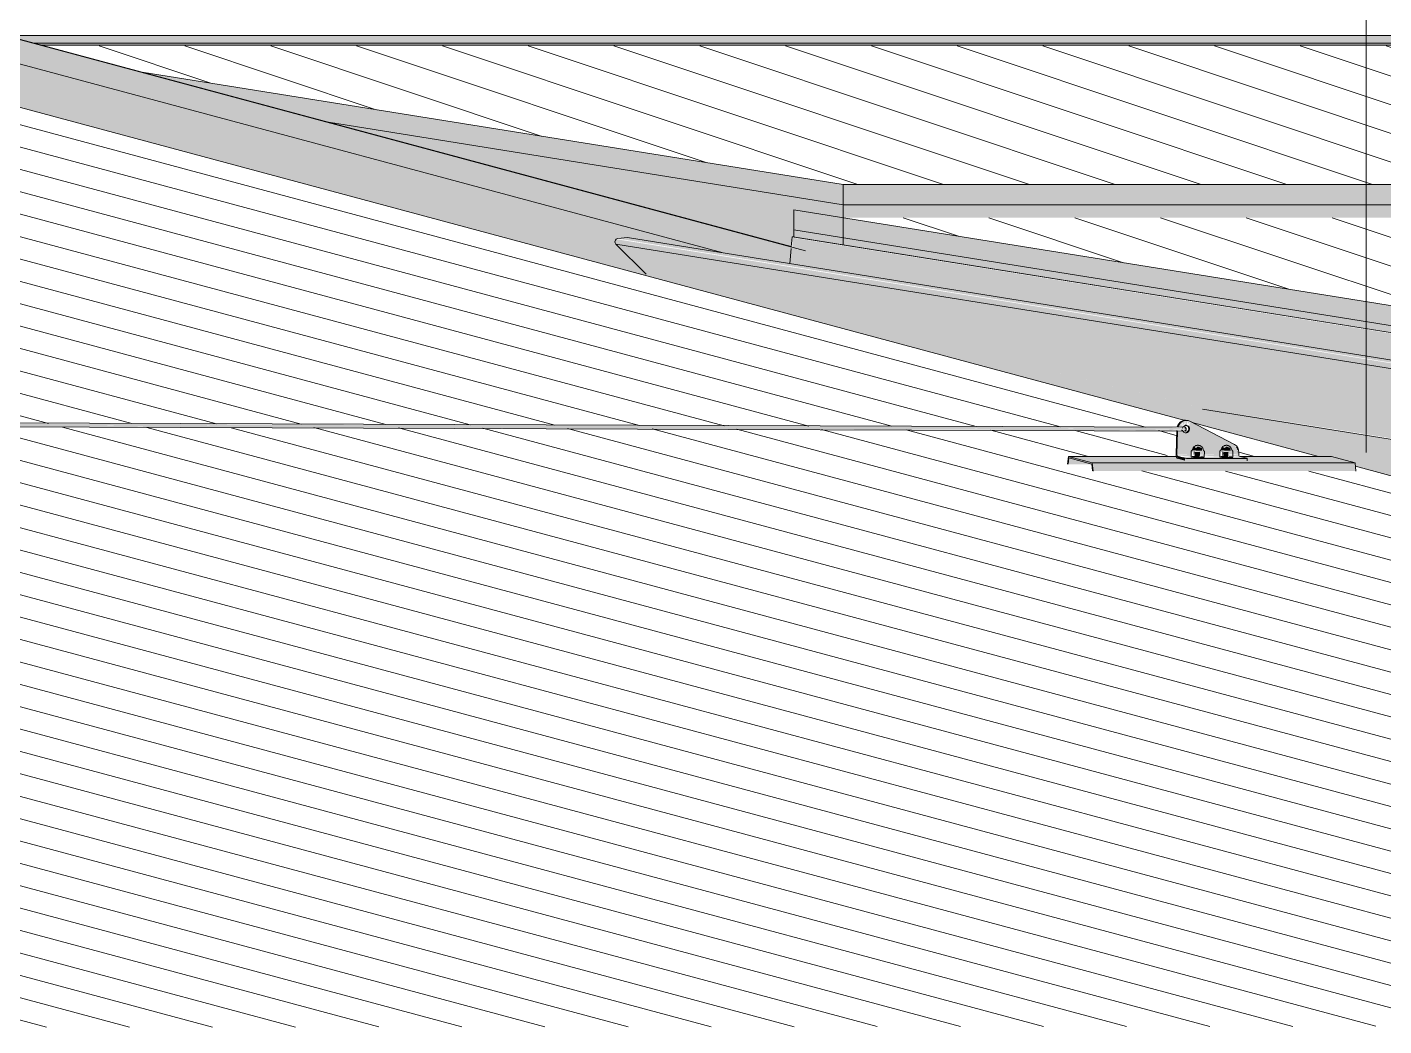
# Model space of a CAD drawing. Header units: metres. Extents: x -2362 to -2010, y -1 to 30.
# Drawn here: x -2347.519 to -2344.824, y 15.786 to 17.77 of the extents above; entities that cross this region are included whole.
import ezdxf

# ---------------------------------------------------------------- set-up
doc = ezdxf.new("R2010")
doc.units = ezdxf.units.M
for name, color, linetype, lineweight in [('A-ANNO-IDEN', 131, 'Continuous', 5), ('A-GENM', 13, 'Continuous', 5), ('A-ROOF', 132, 'Continuous', 5), ('A-ROOF-PATT', 132, 'Continuous', 5), ('Q-SPCQ', 91, 'Continuous', 5)]:
    doc.layers.add(name, color=color, linetype=linetype, lineweight=lineweight)

# ---------------------------------------------------------------- blocks, each defined once
blk = doc.blocks.new('Static Line_Sayfa_Metal Deck_Pan Mount - Up to 15 _ pitch - Max 2 Users-1845874-SOUTH EAST - PART B')
at = {"layer": 'Q-SPCQ'}
h = blk.add_hatch(color=256, dxfattribs=at)
h.paths.add_polyline_path([(-2348.2285, 16.985), (-2348.2803, 16.9856), (-2348.4882, 16.9866), (-2348.4898, 16.9852), (-2348.58, 16.9873), (-2350.3277, 16.992), (-2350.3277, 16.989), (-2348.2285, 16.9817)])
h.paths.add_polyline_path([(-2347.6559, 16.9828), (-2347.7237, 16.9836), (-2347.7257, 16.9843), (-2348.2285, 16.9843), (-2348.2285, 16.9817), (-2347.6559, 16.9797)])
h.paths.add_polyline_path([(-2345.2168, 16.9712), (-2345.2168, 16.9723), (-2345.2513, 16.9752), (-2345.3567, 16.9754), (-2345.6955, 16.9772), (-2347.6559, 16.9828), (-2347.6559, 16.9797), (-2345.238, 16.9713)])
h = blk.add_hatch(color=256, dxfattribs=at)
h.paths.add_polyline_path([(-2345.2632, 16.9678), (-2345.2169, 16.9702), (-2345.2805, 16.9714), (-2346.5742, 16.976), (-2346.5742, 16.9732), (-2346.527, 16.9728), (-2346.4682, 16.972), (-2345.5709, 16.97), (-2345.5622, 16.969), (-2345.3528, 16.9683), (-2345.3441, 16.9692), (-2345.2697, 16.9678)])
h.paths.add_polyline_path([(-2348.4194, 16.9824), (-2350.3277, 16.9889), (-2350.3257, 16.9855), (-2350.2967, 16.9856), (-2349.9516, 16.9848), (-2349.9287, 16.984), (-2349.9041, 16.9839), (-2348.77, 16.9806), (-2348.6949, 16.9799), (-2348.6223, 16.9795), (-2348.4194, 16.9798)])
h.paths.add_polyline_path([(-2347.7407, 16.98), (-2348.4194, 16.9823), (-2348.4194, 16.9798), (-2348.2305, 16.9781), (-2348.1914, 16.9785), (-2347.7407, 16.9774)])
h.paths.add_polyline_path([(-2347.298, 16.9751), (-2347.3004, 16.9765), (-2347.2886, 16.976)])
h.paths.add_polyline_path([(-2346.5968, 16.9724), (-2346.5742, 16.9735), (-2346.5742, 16.976), (-2347.7407, 16.9799), (-2347.7407, 16.9774), (-2347.5666, 16.9758), (-2347.5452, 16.9772), (-2347.5452, 16.9759), (-2347.4972, 16.9755), (-2346.6024, 16.9732)])
h = blk.add_hatch(color=256, dxfattribs=at)
h.paths.add_polyline_path([(-2345.2135, 16.9884), (-2345.2177, 16.9888), (-2345.2171, 16.9788), (-2345.215, 16.9844)])
h.paths.add_polyline_path([(-2345.2096, 16.987), (-2345.2135, 16.9884), (-2345.2135, 16.9812), (-2345.2116, 16.9841)])
h.paths.add_polyline_path([(-2345.1898, 16.921), (-2345.1496, 16.921), (-2345.1474, 16.9272), (-2345.1329, 16.9262), (-2345.1329, 16.921), (-2345.1124, 16.9214), (-2345.1127, 16.9262), (-2345.1211, 16.9409), (-2345.2096, 16.987), (-2345.2125, 16.9661), (-2345.2175, 16.9639), (-2345.2239, 16.9667), (-2345.2339, 16.9688), (-2345.2353, 16.921), (-2345.2063, 16.921), (-2345.2042, 16.9272), (-2345.1896, 16.9262)])
h.paths.add_polyline_path([(-2345.1438, 16.921), (-2345.143, 16.921), (-2345.1432, 16.9248)])
h.paths.add_polyline_path([(-2345.2005, 16.921), (-2345.1997, 16.921), (-2345.1999, 16.9248)])
h.paths.add_polyline_path([(-2345.1292, 16.9288), (-2345.1476, 16.9296), (-2345.1439, 16.9365), (-2345.1408, 16.9339), (-2345.1371, 16.9369), (-2345.1292, 16.9336), (-2345.1287, 16.9288)])
h.paths.add_polyline_path([(-2345.1896, 16.9288), (-2345.2043, 16.9296), (-2345.2006, 16.9365), (-2345.1975, 16.9339), (-2345.1938, 16.9369), (-2345.1859, 16.9336), (-2345.1859, 16.9288)])
h.paths.add_polyline_path([(-2345.2332, 16.9757), (-2345.2334, 16.9744), (-2345.2306, 16.9744)])
h.paths.add_polyline_path([(-2345.2241, 16.9733), (-2345.2315, 16.9798), (-2345.2332, 16.9757), (-2345.2272, 16.9741)])
h.paths.add_polyline_path([(-2345.2218, 16.988), (-2345.2189, 16.9786), (-2345.2177, 16.9888)])
h.paths.add_polyline_path([(-2345.2257, 16.9861), (-2345.2207, 16.9778), (-2345.2218, 16.988)])
h.paths.add_polyline_path([(-2345.229, 16.9834), (-2345.2222, 16.9766), (-2345.2266, 16.9854)])
h.paths.add_polyline_path([(-2345.2234, 16.9751), (-2345.229, 16.9834), (-2345.2315, 16.9798)])
for points in [[(-2345.1854, 16.9288), (-2345.1859, 16.9339), (-2345.1938, 16.9369), (-2345.1979, 16.9336), (-2345.2006, 16.9365), (-2345.2043, 16.9296), (-2345.1959, 16.9288)], [(-2345.1287, 16.9288), (-2345.1292, 16.9339), (-2345.1371, 16.9369), (-2345.1412, 16.9336), (-2345.1439, 16.9365), (-2345.1476, 16.9296), (-2345.1392, 16.9288)], [(-2345.402, 16.8881), (-2345.4034, 16.9047), (-2345.4504, 16.9173), (-2345.4498, 16.9141), (-2345.4042, 16.9019), (-2345.4028, 16.8883)], [(-2344.8815, 16.9047), (-2344.9285, 16.9173), (-2345.1044, 16.9159), (-2345.0994, 16.9133), (-2345.0995, 16.9084), (-2345.213, 16.9084), (-2345.213, 16.9133), (-2345.2192, 16.9133), (-2345.2193, 16.9088), (-2345.2345, 16.9133), (-2345.2346, 16.9173), (-2345.4504, 16.9173), (-2345.4034, 16.9047), (-2344.9447, 16.9047)], [(-2345.4042, 16.9015), (-2345.4042, 16.9019), (-2345.4498, 16.9141), (-2345.4498, 16.9015), (-2345.4042, 16.9015)], [(-2344.8801, 16.8881), (-2344.8815, 16.9047), (-2345.4034, 16.9047), (-2345.402, 16.8881), (-2344.8812, 16.8881)], [(-2345.2274, 16.911), (-2345.2273, 16.9159), (-2345.2344, 16.9178), (-2345.2344, 16.9129)], [(-2345.2192, 16.9137), (-2345.2273, 16.9159), (-2345.2274, 16.911), (-2345.2193, 16.9088)], [(-2345.0994, 16.9133), (-2345.1115, 16.9178), (-2345.1332, 16.9156), (-2345.1354, 16.9148), (-2345.1432, 16.9153), (-2345.1449, 16.9178), (-2345.1899, 16.9159), (-2345.1921, 16.9148), (-2345.1999, 16.9159), (-2345.2017, 16.9178), (-2345.2273, 16.9159), (-2345.2128, 16.9133), (-2345.1329, 16.9133)], [(-2345.1562, 16.9084), (-2345.1561, 16.9133), (-2345.2128, 16.9133), (-2345.213, 16.9084), (-2345.1791, 16.9084)], [(-2345.0994, 16.9133), (-2345.1561, 16.9133), (-2345.1562, 16.9084), (-2345.0995, 16.9084)]]:
    blk.add_hatch(color=256, dxfattribs=at).paths.add_polyline_path(points)
h = blk.add_hatch(color=256, dxfattribs=at)
h.paths.add_polyline_path([(-2345.2022, 16.927), (-2345.2041, 16.9262), (-2345.2023, 16.9262)])
h.paths.add_polyline_path([(-2345.1996, 16.9267), (-2345.2021, 16.9262), (-2345.2015, 16.9153), (-2345.1996, 16.9262)])
h.paths.add_polyline_path([(-2345.19, 16.9147), (-2345.1896, 16.9263), (-2345.1996, 16.9262), (-2345.1999, 16.9151), (-2345.1924, 16.9148)])
h = blk.add_hatch(color=256, dxfattribs=at)
h.paths.add_polyline_path([(-2345.1455, 16.927), (-2345.1473, 16.9262), (-2345.1455, 16.9262)])
h.paths.add_polyline_path([(-2345.1428, 16.9267), (-2345.1454, 16.9262), (-2345.1448, 16.9153), (-2345.1429, 16.9262)])
h.paths.add_polyline_path([(-2345.1332, 16.9147), (-2345.1329, 16.9263), (-2345.1428, 16.9262), (-2345.1432, 16.9151), (-2345.1357, 16.9148)])
h = blk.add_hatch(color=256, dxfattribs=at)
h.paths.add_polyline_path([(-2345.1117, 16.918), (-2345.1124, 16.921), (-2345.1331, 16.9189), (-2345.1329, 16.918)])
h.paths.add_polyline_path([(-2345.1497, 16.918), (-2345.1497, 16.921), (-2345.1898, 16.9189), (-2345.1896, 16.918), (-2345.1497, 16.918)])
h.paths.add_polyline_path([(-2345.2064, 16.918), (-2345.2065, 16.921), (-2345.2351, 16.9189), (-2345.2347, 16.918), (-2345.2065, 16.918)])
for p, q in [((-2345.2181, 16.9756), (-2350.3277, 16.9934)), ((-2350.3277, 16.9854), (-2345.2181, 16.9676)), ((-2345.2128, 16.9883), (-2345.2144, 16.9887)), ((-2345.1211, 16.9409), (-2345.2096, 16.987)), ((-2345.2369, 16.9215), (-2345.2356, 16.9688)), ((-2345.234, 16.9672), (-2345.2353, 16.921)), ((-2345.2068, 16.9278), (-2345.2072, 16.9162)), ((-2345.2053, 16.9293), (-2345.2062, 16.9288)), ((-2345.1814, 16.9281), (-2345.1823, 16.9287)), ((-2345.1812, 16.9155), (-2345.1809, 16.9271)), ((-2345.1501, 16.9278), (-2345.1504, 16.9162)), ((-2345.1486, 16.9293), (-2345.1495, 16.9288)), ((-2345.1247, 16.9281), (-2345.1256, 16.9287)), ((-2345.1245, 16.9155), (-2345.1241, 16.9271)), ((-2345.1124, 16.921), (-2345.1123, 16.9252)), ((-2345.4504, 16.9173), (-2345.4527, 16.9018)), ((-2345.4517, 16.9015), (-2345.4498, 16.9141)), ((-2345.4034, 16.9047), (-2345.4504, 16.9173)), ((-2345.2344, 16.9173), (-2345.4504, 16.9173)), ((-2345.4498, 16.9141), (-2345.4042, 16.9019)), ((-2345.4042, 16.9019), (-2345.403, 16.8884)), ((-2345.402, 16.8881), (-2345.4034, 16.9047)), ((-2344.8815, 16.9047), (-2345.4034, 16.9047)), ((-2345.2344, 16.9178), (-2345.2273, 16.9159)), ((-2345.2273, 16.9159), (-2345.2192, 16.9137)), ((-2345.2128, 16.9133), (-2345.1561, 16.9133)), ((-2345.1561, 16.9133), (-2345.0994, 16.9133)), ((-2345.1044, 16.9159), (-2345.1115, 16.9178)), ((-2344.9285, 16.9173), (-2345.1096, 16.9173)), ((-2345.0962, 16.9137), (-2345.1044, 16.9159)), ((-2345.0961, 16.9086), (-2345.096, 16.9136)), ((-2344.9285, 16.9173), (-2344.8815, 16.9047)), ((-2344.8815, 16.9047), (-2344.8801, 16.8881))]:
    blk.add_line(p, q, dxfattribs=at)
at = {"layer": 'Q-SPCQ', "flags": 128}
for points in [[(-2345.2068, 16.9278), (-2345.2067, 16.9283), (-2345.2065, 16.9286), (-2345.2063, 16.9288), (-2345.2062, 16.9288)], [(-2345.2049, 16.9299), (-2345.205, 16.9296), (-2345.2052, 16.9294), (-2345.2053, 16.9293), (-2345.2053, 16.9293)], [(-2345.2049, 16.9299), (-2345.2032, 16.9343), (-2345.2011, 16.9367), (-2345.1995, 16.9378), (-2345.1984, 16.9384), (-2345.1976, 16.9387), (-2345.197, 16.9389), (-2345.1965, 16.939), (-2345.1961, 16.9391), (-2345.1958, 16.9391), (-2345.1956, 16.9392), (-2345.1954, 16.9392), (-2345.1952, 16.9392), (-2345.1951, 16.9393), (-2345.1949, 16.9393), (-2345.1948, 16.9393), (-2345.1947, 16.9393), (-2345.1946, 16.9393), (-2345.1945, 16.9393), (-2345.1945, 16.9393), (-2345.1944, 16.9393), (-2345.1943, 16.9393), (-2345.1943, 16.9393), (-2345.1942, 16.9393), (-2345.1941, 16.9393), (-2345.1941, 16.9393), (-2345.194, 16.9393), (-2345.194, 16.9393), (-2345.1939, 16.9393), (-2345.1939, 16.9393), (-2345.1939, 16.9393), (-2345.1938, 16.9393), (-2345.1938, 16.9393), (-2345.1937, 16.9393), (-2345.1937, 16.9393), (-2345.1937, 16.9393), (-2345.1936, 16.9393), (-2345.1936, 16.9393), (-2345.1935, 16.9393), (-2345.1935, 16.9393), (-2345.1935, 16.9393), (-2345.1934, 16.9393), (-2345.1934, 16.9393), (-2345.1934, 16.9393), (-2345.1933, 16.9393), (-2345.1933, 16.9393), (-2345.1932, 16.9393), (-2345.1932, 16.9393), (-2345.1932, 16.9393), (-2345.1931, 16.9393), (-2345.1931, 16.9393), (-2345.193, 16.9393), (-2345.193, 16.9393), (-2345.1929, 16.9393), (-2345.1929, 16.9393), (-2345.1928, 16.9393), (-2345.1928, 16.9393), (-2345.1927, 16.9393), (-2345.1926, 16.9393), (-2345.1926, 16.9393), (-2345.1925, 16.9392), (-2345.1924, 16.9392), (-2345.1923, 16.9392), (-2345.1922, 16.9392), (-2345.1921, 16.9392), (-2345.192, 16.9392), (-2345.1918, 16.9391), (-2345.1916, 16.9391), (-2345.1914, 16.9391), (-2345.1912, 16.939), (-2345.1909, 16.9389)], [(-2345.1827, 16.9293), (-2345.1841, 16.9338), (-2345.1861, 16.9362), (-2345.1876, 16.9375), (-2345.1887, 16.9381), (-2345.1895, 16.9385), (-2345.1901, 16.9387), (-2345.1905, 16.9388), (-2345.1909, 16.9389), (-2345.1909, 16.9389)], [(-2345.1827, 16.9293), (-2345.1825, 16.9289), (-2345.1824, 16.9288), (-2345.1823, 16.9287), (-2345.1823, 16.9287)], [(-2345.1809, 16.9271), (-2345.181, 16.9276), (-2345.1812, 16.9279), (-2345.1814, 16.9281), (-2345.1814, 16.9281)], [(-2345.1501, 16.9278), (-2345.15, 16.9283), (-2345.1498, 16.9286), (-2345.1496, 16.9288), (-2345.1495, 16.9288)], [(-2345.1482, 16.9299), (-2345.1483, 16.9296), (-2345.1485, 16.9294), (-2345.1486, 16.9293), (-2345.1486, 16.9293)], [(-2345.1482, 16.9299), (-2345.1465, 16.9343), (-2345.1444, 16.9367), (-2345.1428, 16.9378), (-2345.1416, 16.9384), (-2345.1408, 16.9387), (-2345.1402, 16.9389), (-2345.1398, 16.939), (-2345.1394, 16.9391), (-2345.1391, 16.9391), (-2345.1389, 16.9392), (-2345.1387, 16.9392), (-2345.1385, 16.9392), (-2345.1383, 16.9393), (-2345.1382, 16.9393), (-2345.1381, 16.9393), (-2345.138, 16.9393), (-2345.1379, 16.9393), (-2345.1378, 16.9393), (-2345.1377, 16.9393), (-2345.1377, 16.9393), (-2345.1376, 16.9393), (-2345.1375, 16.9393), (-2345.1375, 16.9393), (-2345.1374, 16.9393), (-2345.1374, 16.9393), (-2345.1373, 16.9393), (-2345.1373, 16.9393), (-2345.1372, 16.9393), (-2345.1372, 16.9393), (-2345.1371, 16.9393), (-2345.1371, 16.9393), (-2345.137, 16.9393), (-2345.137, 16.9393), (-2345.137, 16.9393), (-2345.1369, 16.9393), (-2345.1369, 16.9393), (-2345.1369, 16.9393), (-2345.1368, 16.9393), (-2345.1368, 16.9393), (-2345.1367, 16.9393), (-2345.1367, 16.9393), (-2345.1367, 16.9393), (-2345.1366, 16.9393), (-2345.1366, 16.9393), (-2345.1366, 16.9393), (-2345.1365, 16.9393), (-2345.1365, 16.9393), (-2345.1364, 16.9393), (-2345.1364, 16.9393), (-2345.1363, 16.9393), (-2345.1363, 16.9393), (-2345.1363, 16.9393), (-2345.1362, 16.9393), (-2345.1361, 16.9393), (-2345.1361, 16.9393), (-2345.136, 16.9393), (-2345.136, 16.9393), (-2345.1359, 16.9393), (-2345.1358, 16.9393), (-2345.1358, 16.9392), (-2345.1357, 16.9392), (-2345.1356, 16.9392), (-2345.1355, 16.9392), (-2345.1354, 16.9392), (-2345.1352, 16.9392), (-2345.1351, 16.9391), (-2345.1349, 16.9391), (-2345.1347, 16.9391), (-2345.1345, 16.939), (-2345.1342, 16.9389)], [(-2345.1259, 16.9293), (-2345.1274, 16.9338), (-2345.1293, 16.9362), (-2345.1309, 16.9375), (-2345.132, 16.9381), (-2345.1328, 16.9385), (-2345.1334, 16.9387), (-2345.1338, 16.9388), (-2345.1342, 16.9389), (-2345.1342, 16.9389)], [(-2345.1259, 16.9293), (-2345.1258, 16.9289), (-2345.1257, 16.9288), (-2345.1256, 16.9287), (-2345.1256, 16.9287)], [(-2345.1241, 16.9271), (-2345.1242, 16.9276), (-2345.1244, 16.9279), (-2345.1246, 16.9281), (-2345.1247, 16.9281)]]:
    blk.add_lwpolyline(points, dxfattribs=at)
at = {"layer": 'Q-SPCQ'}
for centre, major_axis, ratio, start_param, end_param in [((-2345.2189, 16.9718), (0.0045, 0.0169), 0.941921, 0.047198, 1.565635), ((-2345.2173, 16.9714), (0.0045, 0.0169), 0.941921, 6.077311, 7.84882), ((-2345.2173, 16.9714), (0.00195, 0.00724), 0.941921, 4.9603, 7.840093), ((-2345.2189, 16.9718), (0.00195, 0.00724), 0.941921, 0, 0.247911), ((-2345.2189, 16.9718), (0.00195, 0.00724), 0.941921, 4.9603, 6.269297), ((-2345.2189, 16.9718), (0.00195, 0.00724), 0.941921, 2.080507, 2.342306), ((-2345.2173, 16.9714), (0.00195, 0.00724), 0.941921, 2.080507, 4.9603), ((-2345.2181, 16.9716), (0, 0.004), 0.325568, 0.698132, 1.221731), ((-2345.2181, 16.9716), (0, 0.004), 0.325568, 2.007129, 4.625123), ((-2345.2189, 16.9718), (0.00195, 0.00724), 0.941921, 3.389504, 4.9603), ((-2345.2181, 16.9716), (0, 0.004), 0.325568, 5.93412, 6.719518), ((-2345.2181, 16.9716), (0, 0.004), 0.325568, 4.625123, 5.67232), ((-2345.1288, 16.9252), (0.0045, 0.0169), 0.941921, 4.9603, 6.077311), ((-2345.1304, 16.9256), (0.0045, 0.0169), 0.941921, 5.228139, 5.58607), ((-2345.2343, 16.9208), (0, 0.008), 0.325568, 1.48353, 3.054326), ((-2345.2343, 16.9208), (0, 0.003), 0.325568, 1.48353, 3.054326), ((-2345.2144, 16.9137), (-0.005, 0.00014), 0.082407, 0.332788, 1.903584), ((-2345.1942, 16.9159), (-0.013, 0.0004), 0.082407, 0, 0.332788), ((-2345.1942, 16.9159), (-0.013, 0.0004), 0.082407, 0.332788, 3.474381), ((-2345.1942, 16.9159), (-0.013, 0.0004), 0.082407, 5.153959, 5.684196), ((-2345.1942, 16.9159), (-0.013, 0.0004), 0.082407, 3.474381, 4.259779), ((-2345.1374, 16.9159), (-0.013, 0.0004), 0.082407, 0, 0.332788), ((-2345.1374, 16.9159), (-0.013, 0.0004), 0.082407, 0.332788, 3.474381), ((-2345.1374, 16.9159), (-0.013, 0.0004), 0.082407, 5.153959, 5.684196), ((-2345.1374, 16.9159), (-0.013, 0.0004), 0.082407, 3.474381, 4.259779), ((-2345.1114, 16.9208), (0, 0.003), 0.325568, 1.48353, 3.054326), ((-2345.101, 16.9137), (-0.005, 0.00014), 0.082407, 1.903584, 3.474381)]:
    blk.add_ellipse(centre, major_axis=major_axis, ratio=ratio, start_param=start_param, end_param=end_param, dxfattribs=at)
blk = doc.blocks.new('Ridge Capping - Ridge Capping-1882401-SOUTH EAST - PART B')
at = {"layer": 'A-ROOF'}
h = blk.add_hatch(color=256, dxfattribs=at)
h.paths.add_polyline_path([(-2325.6073, 17.7379), (-2323.0487, 17.7379), (-2323.0958, 17.7536), (-2347.5632, 17.7536), (-2347.5047, 17.7379), (-2326.0761, 17.7379)])
h.paths.add_polyline_path([(-2322.7168, 17.7379), (-2322.789, 17.7535), (-2322.7421, 17.7379)])
h.paths.add_polyline_path([(-2347.6271, 17.7379), (-2347.6267, 17.7379), (-2347.6271, 17.7536), (-2347.7287, 17.7536), (-2347.6562, 17.7379), (-2347.6402, 17.7379)])
h = blk.add_hatch(color=256, dxfattribs=at)
h.paths.add_polyline_path([(-2334.983, 17.7344), (-2323.057, 17.7344), (-2323.0487, 17.7379), (-2347.5047, 17.7379), (-2347.4919, 17.7344), (-2336.8581, 17.7344)])
h.paths.add_polyline_path([(-2347.6542, 17.7344), (-2347.6268, 17.7344), (-2347.6271, 17.7379), (-2347.6562, 17.7379)])
h.paths.add_polyline_path([(-2322.7291, 17.7344), (-2322.7148, 17.7344), (-2322.7168, 17.7379), (-2322.7382, 17.7375)])
for p, q in [((-2323.0958, 17.7536), (-2347.5632, 17.7536)), ((-2347.5047, 17.7379), (-2323.0487, 17.7379)), ((-2347.4919, 17.7344), (-2323.057, 17.7344))]:
    blk.add_line(p, q, dxfattribs=at)
blk = doc.blocks.new('Roof Gutters3 - Roof Gutters-1885272-SOUTH EAST - PART B')
at = {"layer": 'A-ROOF'}
h = blk.add_hatch(color=256, dxfattribs=at)
h.paths.add_polyline_path([(-2343.9778, 16.7896), (-2344.2367, 16.8592), (-2344.6662, 16.9262), (-2344.4284, 16.8628), (-2344.1028, 16.8099)])
h.paths.add_polyline_path([(-2346.0045, 17.3001), (-2345.9994, 17.33), (-2345.9731, 17.3258), (-2347.6258, 17.7699), (-2347.6271, 17.7218), (-2346.1364, 17.3213), (-2346.018, 17.3023)])
for points in [[(-2340.7472, 15.7868), (-2340.5484, 15.7923), (-2344.6245, 16.8885), (-2344.5867, 16.8885), (-2344.433, 16.8635), (-2344.6835, 16.9308), (-2345.1791, 17.0126), (-2346.2905, 17.2799), (-2346.3516, 17.3429), (-2346.349, 17.3487), (-2346.346, 17.3499), (-2346.3266, 17.3518), (-2346.1364, 17.3213), (-2347.6271, 17.7218), (-2347.9276, 17.7163), (-2344.9541, 16.9173), (-2344.9279, 16.9171), (-2344.8815, 16.9047), (-2344.8809, 16.8976), (-2340.7678, 15.7923)], [(-2345.9731, 17.3258), (-2347.1714, 17.6483), (-2345.9965, 17.3321)]]:
    blk.add_hatch(color=256, dxfattribs=at).paths.add_polyline_path(points)
h = blk.add_hatch(color=256, dxfattribs=at)
h.paths.add_polyline_path([(-2340.7473, 15.7862), (-2340.7472, 15.7868), (-2340.8428, 15.8119)])
h.paths.add_polyline_path([(-2344.9564, 16.9173), (-2344.9541, 16.9173), (-2344.9896, 16.9262)])
h.paths.add_polyline_path([(-2345.2205, 16.9882), (-2345.2222, 16.9893), (-2345.2207, 16.9883)])
for p, q in [((-2347.6258, 17.7699), (-2345.9731, 17.3258)), ((-2347.6239, 17.7699), (-2346.0013, 17.3339)), ((-2347.9276, 17.7163), (-2345.2191, 16.9885)), ((-2346.1364, 17.3213), (-2347.6271, 17.7218)), ((-2345.2053, 16.9848), (-2344.9541, 16.9173)), ((-2344.8809, 16.8976), (-2340.7472, 15.7868))]:
    blk.add_line(p, q, dxfattribs=at)
blk = doc.blocks.new('Gutter 01 - Gutter 01-2642328-SOUTH EAST - PART B')
at = {"layer": 'A-GENM'}
for points in [[(-2339.5715, 16.2516), (-2339.5728, 16.2576), (-2339.57, 16.2627), (-2339.569, 16.2631), (-2346.349, 17.3487), (-2346.3515, 17.3446), (-2346.3496, 17.3385), (-2339.6708, 16.2675)], [(-2339.4581, 16.095), (-2339.5715, 16.2516), (-2346.3496, 17.3385), (-2346.2905, 17.2799), (-2345.177, 17.0121), (-2339.6708, 16.1291)], [(-2339.569, 16.2631), (-2339.5557, 16.266), (-2346.3266, 17.3518), (-2346.346, 17.3499), (-2339.6708, 16.2795)], [(-2339.4364, 16.266), (-2339.3328, 16.266), (-2339.3315, 16.2842), (-2345.9996, 17.3518), (-2345.9994, 17.3329), (-2345.9731, 17.3258), (-2346.0016, 17.3303), (-2346.0045, 17.3001), (-2339.5557, 16.266), (-2339.4581, 16.266)]]:
    blk.add_hatch(color=256, dxfattribs=at).paths.add_polyline_path(points)
for p, q in [((-2346.2896, 17.2791), (-2346.3496, 17.3385)), ((-2339.5715, 16.2516), (-2346.3496, 17.3385)), ((-2346.346, 17.3499), (-2346.3266, 17.3518)), ((-2339.5557, 16.266), (-2346.3266, 17.3518)), ((-2346.0045, 17.3001), (-2346.0016, 17.3303)), ((-2346.0013, 17.3334), (-2345.9994, 17.3535)), ((-2345.9994, 17.3535), (-2345.9975, 17.3533)), ((-2339.3315, 16.2842), (-2345.9994, 17.3535)), ((-2339.3307, 16.2842), (-2345.9975, 17.3533)), ((-2345.1848, 17.0112), (-2339.4539, 16.0922))]:
    blk.add_line(p, q, dxfattribs=at)
blk.add_ellipse((-2346.3455, 17.3434), major_axis=(0.00102, 0.00638), ratio=0.94423, start_param=0.242596, end_param=2.588581, dxfattribs=at)

msp = doc.modelspace()

# ---------------------------------------------------------------- hatches: boundary and pattern name
at = {"layer": 'A-ROOF'}
h = msp.add_hatch(color=256, dxfattribs=at)
h.paths.add_polyline_path([(-2345.8985, 17.417), (-2345.8985, 17.4571), (-2347.2904, 17.6803), (-2346.9208, 17.581), (-2345.9994, 17.4332)])
h.paths.add_polyline_path([(-2347.6346, 17.7217), (-2347.6271, 17.7218), (-2347.6281, 17.7344), (-2347.6562, 17.7349), (-2347.7287, 17.7506), (-2347.7287, 17.7476), (-2347.7238, 17.7457), (-2347.6351, 17.7218)])
for points in [[(-2346.0013, 17.3339), (-2345.9975, 17.3533), (-2345.8985, 17.3374), (-2345.8985, 17.417), (-2346.9208, 17.581), (-2346.018, 17.3384)], [(-2345.8985, 17.417), (-2321.9098, 17.417), (-2321.9098, 17.4571), (-2345.8985, 17.4571)], [(-2345.8985, 17.3914), (-2322.2259, 17.3914), (-2322.2073, 17.3973), (-2321.9098, 17.3944), (-2321.9099, 17.417), (-2345.8985, 17.417), (-2345.8985, 17.4071)], [(-2339.3294, 16.2979), (-2339.3315, 16.3383), (-2345.9965, 17.4071), (-2345.9965, 17.367), (-2339.3303, 16.298)]]:
    msp.add_hatch(color=256, dxfattribs=at).paths.add_polyline_path(points)
h = msp.add_hatch(color=256, dxfattribs=at)
h.paths.add_polyline_path([(-2339.3294, 15.9274), (-2339.3315, 16.0862), (-2339.3821, 16.0883), (-2339.4712, 16.095), (-2344.2321, 16.8584), (-2343.973, 16.7888), (-2341.3263, 16.3591), (-2341.2652, 16.3591), (-2339.4825, 16.0697), (-2339.4825, 15.952), (-2339.4364, 15.9446)])
h.paths.add_polyline_path([(-2339.3294, 16.2704), (-2339.3315, 16.2983), (-2345.9965, 17.367), (-2345.9965, 17.3531), (-2339.3295, 16.2842)])
at = {"layer": 'A-ROOF-PATT'}
h = msp.add_hatch(dxfattribs=at)
h.set_pattern_fill('FP_60', color=256, style=0, pattern_type=2)
h.set_pattern_definition([(161.537, (-846.361, -224.941), (-0.1728434017, 0.0007992964), [])])
h.paths.add_polyline_path([(-2345.8985, 17.4571), (-2321.9122, 17.4571), (-2322.2153, 17.46), (-2322.2203, 17.4585), (-2322.2347, 17.46), (-2323.0569, 17.7344), (-2347.4847, 17.7325), (-2347.2857, 17.6795), (-2345.9994, 17.4733)])
h = msp.add_hatch(dxfattribs=at)
h.set_pattern_fill('FP_56', color=256, style=0, pattern_type=2)
h.set_pattern_definition([(164.959, (-11.202, -378.047), (-0.1654686786, 8.353e-07), [])])
h.paths.add_polyline_path([(-2350.3277, 15.7816), (-2340.5495, 15.7882), (-2340.5511, 15.7886), (-2340.7495, 15.7868), (-2344.8808, 16.897), (-2344.8801, 16.8881), (-2345.403, 16.8884), (-2345.4042, 16.9015), (-2345.4527, 16.9018), (-2345.4498, 16.9173), (-2345.2352, 16.9195), (-2345.2364, 16.9409), (-2345.2369, 16.9687), (-2345.2962, 16.9682), (-2345.4419, 16.9684), (-2347.092, 16.9753), (-2347.0999, 16.9743), (-2347.1045, 16.9742), (-2347.8256, 16.9767), (-2349.0117, 16.9813), (-2349.031, 16.9811), (-2349.0981, 16.982), (-2349.2268, 16.9816), (-2349.2412, 16.9821), (-2349.2768, 16.9817), (-2350.3277, 16.9855), (-2350.3277, 15.8253)])
h.paths.add_polyline_path([(-2345.1096, 16.9173), (-2344.9564, 16.9173), (-2345.2029, 16.9835), (-2345.1181, 16.9388), (-2345.1123, 16.9194), (-2345.1124, 16.918), (-2345.1115, 16.9178)])
h.paths.add_polyline_path([(-2345.2175, 16.9639), (-2345.2125, 16.9661), (-2345.2102, 16.9714), (-2345.2113, 16.9845), (-2345.2152, 16.9788), (-2345.2171, 16.9788), (-2345.2189, 16.9786), (-2345.2234, 16.989), (-2347.9279, 17.7158), (-2350.3277, 17.7158), (-2350.3277, 16.9933), (-2349.703, 16.9911), (-2349.2726, 16.9893), (-2349.2547, 16.9893), (-2349.2254, 16.9895), (-2348.9605, 16.9886), (-2347.4556, 16.9828), (-2347.4408, 16.9833), (-2347.3802, 16.9831), (-2345.8743, 16.9769), (-2345.847, 16.9775), (-2345.3441, 16.9758), (-2345.2897, 16.9754), (-2345.2369, 16.9755), (-2345.2332, 16.9757), (-2345.2315, 16.9798), (-2345.2234, 16.9751), (-2345.221, 16.9727), (-2345.2225, 16.9712), (-2345.2291, 16.9692), (-2345.2194, 16.9641)])
h.paths.add_polyline_path([(-2345.2355, 16.9712), (-2345.2369, 16.9713), (-2345.2366, 16.9712)])
h.paths.add_polyline_path([(-2345.2257, 16.9861), (-2345.2218, 16.988), (-2345.2234, 16.9823), (-2345.224, 16.9834)])
h.paths.add_polyline_path([(-2345.229, 16.9834), (-2345.2257, 16.9861), (-2345.2257, 16.9801)])
h.paths.add_polyline_path([(-2345.2234, 16.9751), (-2345.2315, 16.9798), (-2345.229, 16.9834), (-2345.2237, 16.9755)])
h.paths.add_polyline_path([(-2347.4973, 16.9824), (-2347.4862, 16.9835), (-2347.4936, 16.9826)])
h.paths.add_polyline_path([(-2349.6297, 16.9833), (-2349.6325, 16.9847), (-2349.6325, 16.9837)])
h = msp.add_hatch(dxfattribs=at)
h.set_pattern_fill('FP_59', color=256, style=0, pattern_type=2)
h.set_pattern_definition([(161.538, (-846.361, -225.006), (-0.1728434157, 0.0007962798), [])])
h.paths.add_polyline_path([(-2339.3192, 16.338), (-2318.8099, 16.3388), (-2319.055, 16.3421), (-2319.0639, 16.3394), (-2319.0739, 16.3394), (-2322.2259, 17.3914), (-2345.8985, 17.3914), (-2339.3294, 16.338)])
h.paths.add_polyline_path([(-2338.2271, 17.1806), (-2338.2754, 17.1911), (-2338.2707, 17.2051), (-2338.2219, 17.1929), (-2338.2251, 17.1806)])
h.paths.add_polyline_path([(-2338.664, 17.2766), (-2338.6672, 17.2755), (-2338.6655, 17.2765)])
h.paths.add_polyline_path([(-2343.0233, 17.2608), (-2343.0233, 17.2591), (-2343.0265, 17.2601)])
h.paths.add_polyline_path([(-2343.2294, 17.2794), (-2343.2253, 17.2779), (-2343.2261, 17.2697), (-2343.2289, 17.2779)])
h.paths.add_polyline_path([(-2343.2335, 17.2779), (-2343.2292, 17.2779), (-2343.2294, 17.2716), (-2343.2333, 17.2776)])
h.paths.add_polyline_path([(-2343.2171, 17.2771), (-2343.2224, 17.2695), (-2343.2189, 17.2779)])
h.paths.add_polyline_path([(-2343.2138, 17.2743), (-2343.2192, 17.2719), (-2343.2171, 17.2771)])
h.paths.add_polyline_path([(-2342.319, 17.2698), (-2342.3181, 17.2687), (-2342.3181, 17.2697)])
h.paths.add_polyline_path([(-2327.0713, 17.2819), (-2327.0704, 17.2808), (-2327.0704, 17.2819)])
h.paths.add_polyline_path([(-2322.9192, 17.278), (-2322.9248, 17.2697), (-2322.9218, 17.2789), (-2322.9196, 17.2781)])
h.paths.add_polyline_path([(-2323.4166, 17.2613), (-2323.4198, 17.2602), (-2323.4176, 17.2612)])
h.paths.add_polyline_path([(-2338.0592, 17.1806), (-2338.1075, 17.1911), (-2338.1105, 17.1936), (-2338.2234, 17.1958), (-2338.2609, 17.2061), (-2338.2141, 17.2078), (-2338.2141, 17.2099), (-2338.2083, 17.2302), (-2338.2067, 17.2428), (-2338.2083, 17.2587), (-2338.2142, 17.2748), (-2338.2431, 17.2769), (-2338.2439, 17.2773), (-2339.1606, 17.2742), (-2339.1616, 17.2736), (-2339.9699, 17.2715), (-2340.039, 17.2704), (-2340.6417, 17.2681), (-2341.8653, 17.2646), (-2341.8671, 17.2646), (-2341.9044, 17.2634), (-2342.4411, 17.2626), (-2342.4565, 17.2621), (-2342.4861, 17.2622), (-2342.5746, 17.2608), (-2342.6338, 17.2609), (-2342.6934, 17.2609), (-2342.8621, 17.2607), (-2342.8651, 17.2597), (-2343.2093, 17.2569), (-2343.2099, 17.2088), (-2343.2039, 17.2075), (-2343.2015, 17.2064), (-2343.0162, 17.2063), (-2342.9817, 17.1988), (-2342.9805, 17.1824), (-2343.5169, 17.1826), (-2343.5179, 17.1905), (-2343.5539, 17.1906), (-2343.5518, 17.2064), (-2343.3028, 17.2086), (-2343.3039, 17.2088), (-2343.336, 17.211), (-2343.336, 17.216), (-2343.3263, 17.2325), (-2343.2335, 17.2779), (-2343.2315, 17.2569), (-2343.2263, 17.2547), (-2343.2212, 17.2569), (-2343.2142, 17.2601), (-2343.219, 17.2615), (-2343.2212, 17.2637), (-2343.221, 17.2659), (-2343.2187, 17.2675), (-2343.2138, 17.2743), (-2343.2061, 17.2664), (-2342.7412, 17.2673), (-2342.7325, 17.2682), (-2338.2358, 17.2866), (-2338.2363, 17.2878), (-2338.1068, 17.2866), (-2338.1068, 17.2853), (-2333.1379, 17.2866), (-2333.1384, 17.2878), (-2333.0089, 17.2866), (-2333.0089, 17.2853), (-2328.04, 17.2866), (-2328.0405, 17.2878), (-2327.9112, 17.2863), (-2327.911, 17.2848), (-2327.2522, 17.2823), (-2327.248, 17.2826), (-2324.663, 17.2719), (-2324.6336, 17.2728), (-2324.1304, 17.2709), (-2324.0811, 17.2707), (-2323.7947, 17.2681), (-2323.7715, 17.2688), (-2323.7321, 17.2684), (-2323.1925, 17.2666), (-2323.1919, 17.2674), (-2323.1416, 17.2672), (-2322.9432, 17.2666), (-2322.9416, 17.2707), (-2322.9331, 17.266), (-2322.9306, 17.2636), (-2322.9341, 17.2623), (-2322.9267, 17.2602), (-2322.9268, 17.2594), (-2322.937, 17.2592), (-2322.9251, 17.255), (-2322.9206, 17.2585), (-2322.9196, 17.2623), (-2322.9192, 17.278), (-2322.8245, 17.2296), (-2322.8183, 17.2103), (-2322.8183, 17.2088), (-2322.8123, 17.2075), (-2322.81, 17.2064), (-2322.6247, 17.2063), (-2322.5902, 17.1988), (-2322.589, 17.1825), (-2323.1254, 17.1826), (-2323.1264, 17.1905), (-2323.1624, 17.1906), (-2323.1603, 17.2064), (-2322.9128, 17.2087), (-2322.9134, 17.2088), (-2322.9445, 17.211), (-2322.9462, 17.2593), (-2323.1407, 17.2595), (-2323.1462, 17.26), (-2323.1757, 17.2595), (-2323.183, 17.2601), (-2323.2028, 17.2605), (-2323.2634, 17.2604), (-2323.3018, 17.2605), (-2323.404, 17.2609), (-2323.479, 17.2611), (-2325.2764, 17.2673), (-2325.2764, 17.2684), (-2325.3333, 17.2674), (-2326.6182, 17.2723), (-2326.6182, 17.2734), (-2326.662, 17.2724), (-2327.1888, 17.2753), (-2327.2088, 17.2753), (-2327.2384, 17.2757), (-2327.3269, 17.2749), (-2327.3861, 17.2754), (-2327.4456, 17.2759), (-2327.6139, 17.2769), (-2327.6173, 17.276), (-2327.9175, 17.275), (-2327.9176, 17.2749), (-2327.94, 17.2749), (-2327.9458, 17.2555), (-2327.9474, 17.2428), (-2327.9458, 17.2269), (-2327.9399, 17.2061), (-2327.9141, 17.2061), (-2327.8664, 17.1936), (-2327.8643, 17.1924), (-2327.8635, 17.1807), (-2327.9118, 17.1911), (-2327.9147, 17.1936), (-2328.0276, 17.1958), (-2328.0684, 17.2061), (-2328.0183, 17.2078), (-2328.0184, 17.2099), (-2328.0125, 17.2302), (-2328.0109, 17.2428), (-2328.0125, 17.2587), (-2328.0184, 17.2749), (-2328.047, 17.2761), (-2328.0481, 17.2774), (-2333.0149, 17.2761), (-2333.0155, 17.2749), (-2333.0379, 17.2749), (-2333.0437, 17.2555), (-2333.0453, 17.2428), (-2333.0437, 17.2269), (-2333.0378, 17.2061), (-2333.012, 17.2061), (-2332.9643, 17.1936), (-2332.9622, 17.1924), (-2332.9614, 17.1806), (-2333.0097, 17.1911), (-2333.0126, 17.1936), (-2333.1255, 17.1958), (-2333.1728, 17.2061), (-2333.1162, 17.2078), (-2333.1163, 17.2099), (-2333.1104, 17.2302), (-2333.1088, 17.2428), (-2333.1104, 17.2587), (-2333.1163, 17.2749), (-2333.1449, 17.2761), (-2333.146, 17.2774), (-2338.1128, 17.2761), (-2338.1134, 17.2748), (-2338.1357, 17.2748), (-2338.1416, 17.2555), (-2338.1431, 17.2428), (-2338.1416, 17.2269), (-2338.1357, 17.2061), (-2338.1099, 17.2061), (-2338.0622, 17.1936), (-2338.06, 17.1924), (-2338.0572, 17.1806)])
h.paths.add_polyline_path([(-2333.1292, 17.1806), (-2333.1775, 17.1911), (-2333.1728, 17.2051), (-2333.124, 17.1929), (-2333.1272, 17.1806)])
h.paths.add_polyline_path([(-2328.0313, 17.1807), (-2328.0796, 17.1911), (-2328.0749, 17.2051), (-2328.0261, 17.1929), (-2328.0293, 17.1807)])
h.paths.add_polyline_path([(-2343.2445, 17.2086), (-2343.2446, 17.2088), (-2343.2446, 17.2086)])
h.paths.add_polyline_path([(-2343.2199, 17.266), (-2343.2151, 17.2675), (-2343.2192, 17.2664)])
h.paths.add_polyline_path([(-2322.9275, 17.2797), (-2322.9233, 17.2794), (-2322.9268, 17.2697)])
h.paths.add_polyline_path([(-2322.9318, 17.2789), (-2322.9275, 17.2797), (-2322.9287, 17.2695), (-2322.9306, 17.2754)])
h.paths.add_polyline_path([(-2322.9357, 17.2771), (-2322.9318, 17.2789), (-2322.9331, 17.273), (-2322.9339, 17.2743)])
h.paths.add_polyline_path([(-2322.939, 17.2743), (-2322.9357, 17.2771), (-2322.9357, 17.2711)])
h.paths.add_polyline_path([(-2322.9331, 17.266), (-2322.9416, 17.2707), (-2322.939, 17.2743), (-2322.9334, 17.2664)])
h.paths.add_polyline_path([(-2343.2243, 17.2695), (-2343.2251, 17.2797), (-2343.2213, 17.2779), (-2343.2227, 17.2739)])

# ---------------------------------------------------------------- linework, layer by layer
at = {"layer": 'A-ANNO-IDEN'}
msp.add_line((-2344.8593, 16.9249), (-2344.8593, 18.5096), dxfattribs=at)
at = {"layer": 'A-ROOF'}
for p, q in [((-2345.8985, 17.4571), (-2347.2904, 17.6803)), ((-2345.8985, 17.417), (-2346.9208, 17.581)), ((-2345.8985, 17.3373), (-2345.8985, 17.4571)), ((-2321.9098, 17.4571), (-2345.8985, 17.4571)), ((-2321.9098, 17.417), (-2345.8985, 17.417)), ((-2339.3294, 16.338), (-2345.9965, 17.4071)), ((-2345.9965, 17.4071), (-2345.9965, 17.353)), ((-2339.3294, 16.2979), (-2345.9965, 17.367))]:
    msp.add_line(p, q, dxfattribs=at)

# ---------------------------------------------------------------- block references
at = {"layer": 'A-GENM'}
msp.add_blockref('Gutter 01 - Gutter 01-2642328-SOUTH EAST - PART B', (0, 0), dxfattribs=at)
at = {"layer": 'A-ROOF'}
for name in ['Roof Gutters3 - Roof Gutters-1885272-SOUTH EAST - PART B', 'Ridge Capping - Ridge Capping-1882401-SOUTH EAST - PART B']:
    msp.add_blockref(name, (0, 0), dxfattribs=at)
at = {"layer": 'Q-SPCQ'}
msp.add_blockref('Static Line_Sayfa_Metal Deck_Pan Mount - Up to 15 _ pitch - Max 2 Users-1845874-SOUTH EAST - PART B', (0, 0), dxfattribs=at)

doc.saveas('drawing.dxf')
